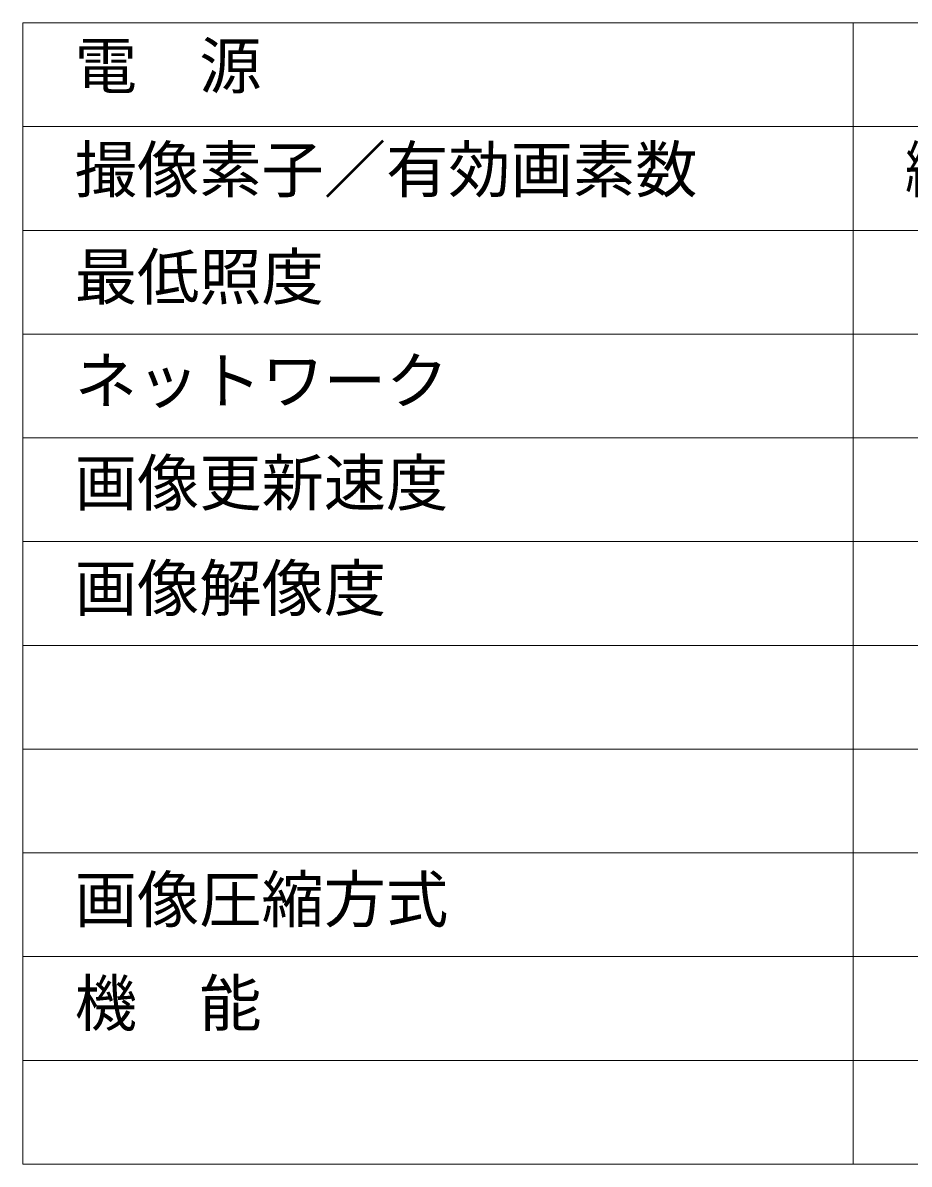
# Model space of a CAD drawing. Units: millimetres, scale not verified. Extents: x -63 to 62, y -56 to 57.
# Drawn here: x -62.5 to -19.8, y -56.4 to -1.4 of the extents above; entities that cross this region are included whole.
import ezdxf
from ezdxf.enums import TextEntityAlignment as Align

# ---------------------------------------------------------------- set-up
doc = ezdxf.new("R2010")
doc.units = ezdxf.units.MM
doc.header["$LTSCALE"] = 0.125
doc.layers.add('0-1_MOJI1', color=7, linetype='Continuous')
doc.layers.add('0-2_WAKU', color=1, linetype='Continuous', lineweight=18)
doc.styles.add('ＭＳ ゴシック', font='')
doc.styles.get('ＭＳ ゴシック').set_extended_font_data('MS Gothic')

msp = doc.modelspace()

# ---------------------------------------------------------------- linework, layer by layer
at = {"layer": '0-2_WAKU', "color": 4}
for p, q in [((-62.5003, -1.3611), (62.4997, -1.3611)), ((-62.5003, -1.3611), (-62.5003, -56.3611)), ((-22.5003, -1.3611), (-22.5003, -56.3611)), ((-62.5003, -56.3611), (62.4997, -56.3611))]:
    msp.add_line(p, q, dxfattribs=at)
at = {"layer": '0-2_WAKU'}
for p, q in [((-62.5003, -6.3611), (62.4997, -6.3611)), ((-62.5003, -11.3611), (62.4997, -11.3611)), ((-62.5003, -16.3611), (62.4997, -16.3611)), ((-62.5003, -21.3611), (62.4997, -21.3611)), ((-62.5003, -26.3611), (62.4997, -26.3611)), ((-62.5003, -31.3611), (62.4997, -31.3611)), ((-62.5003, -36.3611), (62.4997, -36.3611)), ((-62.5003, -41.3611), (62.4997, -41.3611)), ((62.4997, -46.3611), (-62.5003, -46.3611)), ((62.4997, -51.3611), (-62.5003, -51.3611))]:
    msp.add_line(p, q, dxfattribs=at)

# ---------------------------------------------------------------- texts
at = {"layer": '0-1_MOJI1', "style": 'ＭＳ ゴシック'}
for s, p in [('電\u3000源', (-60.0003, -5.1868)), ('撮像素子／有効画素数', (-60.0003, -10.1868)), ('最低照度', (-60.0003, -15.3611)), ('ネットワーク', (-60.0003, -20.3611)), ('画像更新速度', (-60.0003, -25.2866)), ('画像解像度', (-60.0003, -30.3611)), ('画像圧縮方式', (-60.0003, -45.3611)), ('機\u3000能', (-60.0003, -50.3611))]:
    msp.add_text(s, height=2.199, dxfattribs=at).set_placement(p, align=Align.BOTTOM_LEFT)
at = {"layer": '0-1_MOJI1', "style": 'ＭＳ ゴシック', "width": 0.8}
msp.add_text('約１／３型\u3000ＭＯＳセンサー／約２３５万画素・プログレッシブ', height=2.199, dxfattribs=at).set_placement((-20.0003, -10.1868), align=Align.BOTTOM_LEFT)

doc.saveas('drawing.dxf')
